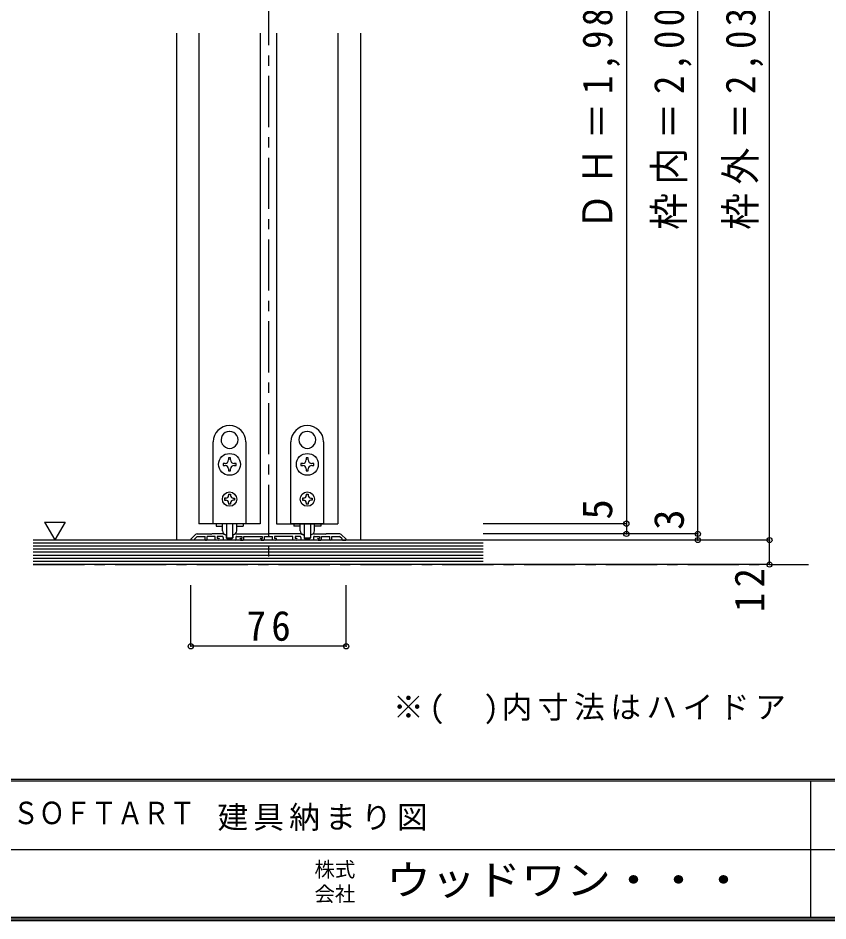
# Model space of a CAD drawing. Units: millimetres at full size, sheet at 1:5; details may follow other scales. Extents: x -973 to 977, y -718 to 696.
# Drawn here: x 87.6 to 483.5, y -700.8 to -259.2 of the extents above; entities that cross this region are included whole.
import ezdxf
from ezdxf.enums import TextEntityAlignment as Align

# ---------------------------------------------------------------- set-up
doc = ezdxf.new("R2010")
doc.units = ezdxf.units.MM
doc.header["$LTSCALE"] = 5
doc.header["$PDMODE"] = 32
doc.header["$PDSIZE"] = 2.5
doc.linetypes.add('CHAIN1', pattern=[8, 5, -1, 1, -1])
for name, color, linetype in [('0-1_通り芯', 4, 'CHAIN1'), ('0-3_仕上げ', 2, 'Continuous'), ('0-4_枠', 3, 'Continuous'), ('0-6_扉', 6, 'Continuous'), ('0-7_金物', 7, 'Continuous'), ('0-A_文字', 7, 'Continuous'), ('0-B_寸法', 7, 'Continuous'), ('F-0_補助線', 7, 'Continuous'), ('F-1_枠', 6, 'Continuous'), ('F-A_文字', 7, 'Continuous')]:
    doc.layers.add(name, color=color, linetype=linetype)
doc.styles.add('HGP明朝B', font='')
doc.styles.add('ＭＳ ゴシック', font='')
doc.styles.get('HGP明朝B').set_extended_font_data('HGP明朝B')
doc.styles.get('ＭＳ ゴシック').set_extended_font_data('MS Gothic')

msp = doc.modelspace()

# ---------------------------------------------------------------- linework, layer by layer
at = {"layer": '0-1_通り芯'}
msp.add_line((94.986, -526.5), (473.986, -526.5), dxfattribs=at)
at = {"layer": '0-3_仕上げ'}
for p, q in [((314.986, -514.5), (94.986, -514.5)), ((314.986, -526.5), (94.986, -526.5))]:
    msp.add_line(p, q, dxfattribs=at)
at = {"layer": '0-3_仕上げ', "color": 7}
for p, q in [((314.986, -516), (94.986, -516)), ((314.986, -517.5), (94.986, -517.5)), ((314.986, -519), (94.986, -519)), ((314.986, -520.5), (94.986, -520.5)), ((314.986, -522), (94.986, -522)), ((314.986, -523.5), (94.986, -523.5)), ((314.986, -525), (94.986, -525))]:
    msp.add_line(p, q, dxfattribs=at)
at = {"layer": '0-4_枠', "color": 4}
for p, q in [((164.986, -266.5), (164.986, -514.5)), ((254.986, -266.5), (254.986, -514.5))]:
    msp.add_line(p, q, dxfattribs=at)
at = {"layer": '0-6_扉'}
for p, q in [((175.986, -266.5), (175.986, -506.5)), ((205.986, -266.5), (205.986, -506.5)), ((213.986, -266.5), (213.986, -506.5)), ((243.986, -266.5), (243.986, -506.5)), ((205.986, -506.5), (175.986, -506.5)), ((213.986, -506.5), (243.986, -506.5))]:
    msp.add_line(p, q, dxfattribs=at)
at = {"layer": '0-7_金物', "color": 4, "linetype": 'CHAIN1'}
msp.add_line((209.986, 32.5), (209.986, -526.5), dxfattribs=at)
at = {"layer": '0-7_金物'}
for p, q in [((190.887, -461.351), (190.986, -461.45)), ((191.085, -461.351), (190.986, -461.45)), ((228.887, -461.351), (228.986, -461.45)), ((229.085, -461.351), (228.986, -461.45)), ((182.986, -506.5), (182.986, -466.5)), ((187.344, -467.489), (187.479, -467.525)), ((187.443, -467.66), (187.479, -467.525)), ((194.629, -467.489), (194.494, -467.525)), ((194.53, -467.66), (194.494, -467.525)), ((198.986, -466.5), (198.986, -506.5)), ((220.986, -506.5), (220.986, -466.5)), ((225.344, -467.489), (225.479, -467.525)), ((225.443, -467.66), (225.479, -467.525)), ((232.629, -467.489), (232.494, -467.525)), ((232.53, -467.66), (232.494, -467.525)), ((236.986, -466.5), (236.986, -506.5)), ((190.486, -474.35), (190.486, -475.3)), ((191.486, -474.35), (190.486, -474.35)), ((191.486, -475.3), (191.486, -474.35)), ((228.486, -474.35), (228.486, -475.3)), ((229.486, -474.35), (228.486, -474.35)), ((229.486, -475.3), (229.486, -474.35)), ((188.786, -477), (187.836, -477)), ((187.836, -477), (187.836, -478)), ((187.836, -478), (188.786, -478)), ((191.486, -480.65), (191.486, -479.7)), ((194.136, -477), (193.186, -477)), ((193.186, -478), (194.136, -478)), ((194.136, -478), (194.136, -477)), ((226.786, -477), (225.836, -477)), ((225.836, -477), (225.836, -478)), ((225.836, -478), (226.786, -478)), ((229.486, -480.65), (229.486, -479.7)), ((232.136, -477), (231.186, -477)), ((231.186, -478), (232.136, -478)), ((232.136, -478), (232.136, -477)), ((189.186, -494), (188.586, -494)), ((188.586, -494), (188.586, -495)), ((190.486, -492.1), (191.486, -492.1)), ((190.486, -492.1), (190.486, -492.7)), ((191.486, -492.1), (191.486, -492.7)), ((192.786, -494), (193.386, -494)), ((227.186, -494), (226.586, -494)), ((226.586, -494), (226.586, -495)), ((228.486, -492.1), (229.486, -492.1)), ((228.486, -492.1), (228.486, -492.7)), ((229.486, -492.1), (229.486, -492.7)), ((230.786, -494), (231.386, -494)), ((188.586, -495), (189.186, -495)), ((190.486, -496.3), (190.486, -496.9)), ((191.486, -496.9), (190.486, -496.9)), ((191.486, -496.3), (191.486, -496.9)), ((226.586, -495), (227.186, -495)), ((228.486, -496.3), (228.486, -496.9)), ((229.486, -496.9), (228.486, -496.9)), ((229.486, -496.3), (229.486, -496.9)), ((198.986, -506.5), (182.986, -506.5)), ((184.386, -506.5), (184.386, -507.7)), ((184.386, -507.7), (187.519, -507.7)), ((187.486, -509.921), (187.486, -506.5)), ((189.486, -506.5), (189.486, -513.121)), ((192.486, -506.5), (192.486, -513.121)), ((194.454, -507.7), (197.586, -507.7)), ((194.486, -509.921), (194.486, -506.5)), ((197.586, -506.5), (197.586, -507.7)), ((236.986, -506.5), (220.986, -506.5)), ((222.386, -506.5), (222.386, -507.7)), ((225.519, -507.7), (222.386, -507.7)), ((225.486, -509.921), (225.486, -506.5)), ((227.486, -506.5), (227.486, -513.121)), ((230.486, -506.5), (230.486, -513.121)), ((235.586, -507.7), (232.454, -507.7)), ((232.486, -509.921), (232.486, -506.5)), ((235.586, -506.5), (235.586, -507.7)), ((189.786, -513.421), (192.186, -513.421)), ((227.786, -513.421), (230.186, -513.421))]:
    msp.add_line(p, q, dxfattribs=at)
at = {"layer": '0-7_金物', "color": 3}
for p, q in [((174.411, -511.793), (172.045, -514.159)), ((175.118, -511.5), (181.686, -511.5)), ((181.686, -511.5), (181.986, -511.8)), ((181.986, -511.8), (182.286, -511.5)), ((187.758, -511.5), (182.286, -511.5)), ((187.911, -511.524), (189.04, -511.888)), ((194.061, -511.524), (192.933, -511.888)), ((194.215, -511.5), (209.686, -511.5)), ((225.911, -511.524), (227.04, -511.888)), ((232.061, -511.524), (230.933, -511.888)), ((232.215, -511.5), (237.686, -511.5)), ((245.562, -511.793), (247.928, -514.159)), ((173.786, -514.5), (172.186, -514.5)), ((178.986, -514.2), (178.986, -512.7)), ((179.286, -514.5), (179.686, -514.5)), ((179.986, -514.2), (179.986, -512.7)), ((183.986, -512.7), (179.986, -512.7)), ((183.986, -514.2), (183.986, -512.7)), ((185.586, -514.5), (184.286, -514.5)), ((184.986, -512.7), (184.986, -513.7)), ((187.386, -512.7), (184.986, -512.7)), ((185.586, -513.7), (184.986, -513.7)), ((187.886, -513.2), (187.886, -514.2)), ((193.786, -514.5), (188.186, -514.5)), ((189.386, -512.364), (189.386, -513.4)), ((189.686, -513.7), (192.286, -513.7)), ((192.586, -512.364), (192.586, -513.4)), ((194.086, -513.2), (194.086, -514.2)), ((196.386, -513.7), (196.986, -513.7)), ((196.386, -514.5), (197.686, -514.5)), ((206.386, -513.7), (206.986, -513.7)), ((206.386, -514.5), (207.686, -514.5)), ((211.986, -514.2), (211.986, -512.7)), ((213.586, -514.5), (212.286, -514.5)), ((212.986, -512.7), (212.986, -513.7)), ((221.986, -512.7), (212.986, -512.7)), ((213.586, -513.7), (212.986, -513.7)), ((221.986, -514.2), (221.986, -512.7)), ((223.586, -514.5), (222.286, -514.5)), ((222.986, -512.7), (222.986, -513.7)), ((225.386, -512.7), (222.986, -512.7)), ((223.586, -513.7), (222.986, -513.7)), ((225.886, -513.2), (225.886, -514.2)), ((231.786, -514.5), (226.186, -514.5)), ((227.386, -512.364), (227.386, -513.4)), ((227.686, -513.7), (230.286, -513.7)), ((230.586, -512.364), (230.586, -513.4)), ((232.086, -513.2), (232.086, -514.2)), ((234.386, -513.7), (234.986, -513.7)), ((234.386, -514.5), (235.686, -514.5)), ((239.986, -514.2), (239.986, -512.7)), ((240.686, -514.5), (240.286, -514.5)), ((245.986, -513.914), (244.772, -512.7)), ((245.986, -514.3), (245.986, -513.914)), ((246.186, -514.5), (247.786, -514.5))]:
    msp.add_line(p, q, dxfattribs=at)
at = {"layer": '0-7_金物'}
for points in [[(190.486, -479.7), (190.486, -480.65), (191.486, -480.65)], [(228.486, -479.7), (228.486, -480.65), (229.486, -480.65)], [(193.386, -494), (193.386, -495), (192.786, -495)], [(231.386, -494), (231.386, -495), (230.786, -495)]]:
    msp.add_lwpolyline(points, dxfattribs=at)
at = {"layer": '0-7_金物', "color": 3}
for points in [[(225.758, -511.5), (210.286, -511.5), (209.986, -511.8), (209.686, -511.5)], [(244.855, -511.5), (238.286, -511.5), (237.986, -511.8), (237.686, -511.5)], [(173.986, -514.3), (173.986, -513.914), (175.2, -512.7), (178.986, -512.7)], [(194.586, -512.7), (196.986, -512.7), (196.986, -513.7)], [(197.986, -514.2), (197.986, -512.7), (206.986, -512.7), (206.986, -513.7)], [(207.986, -514.2), (207.986, -512.7), (211.986, -512.7)], [(232.586, -512.7), (234.986, -512.7), (234.986, -513.7)], [(235.986, -514.2), (235.986, -512.7), (239.986, -512.7)], [(240.986, -514.2), (240.986, -512.7), (244.772, -512.7)]]:
    msp.add_lwpolyline(points, dxfattribs=at)
at = {"layer": '0-7_金物'}
for centre, radius in [((190.986, -477.5), 5.35), ((228.986, -477.5), 5.35), ((190.986, -494.5), 3.5), ((228.986, -494.5), 3.5)]:
    msp.add_circle(centre, radius, dxfattribs=at)
for centre, radius, start, end in [((190.986, -466.5), 8, 0, 180), ((228.986, -466.5), 8, 0, 180), ((190.986, -465.5), 4.15, 91.3645, 208.6355), ((190.986, -465.5), 4.15, 331.3645, 88.6355), ((228.986, -465.5), 4.15, 91.3645, 208.6355), ((228.986, -465.5), 4.15, 331.3645, 88.6355), ((190.986, -465.5), 4.15, 211.3645, 328.6355), ((228.986, -465.5), 4.15, 211.3645, 328.6355), ((188.786, -475.3), 1.7, 270, 0), ((193.186, -475.3), 1.7, 180, 270), ((226.786, -475.3), 1.7, 270, 0), ((231.186, -475.3), 1.7, 180, 270), ((188.786, -479.7), 1.7, 0, 90), ((193.186, -479.7), 1.7, 90, 180), ((226.786, -479.7), 1.7, 0, 90), ((231.186, -479.7), 1.7, 90, 180), ((189.186, -492.7), 1.3, 270, 0), ((192.786, -492.7), 1.3, 180, 270), ((227.186, -492.7), 1.3, 270, 0), ((230.786, -492.7), 1.3, 180, 270), ((189.186, -496.3), 1.3, 0, 90), ((192.786, -496.3), 1.3, 90, 180), ((227.186, -496.3), 1.3, 0, 90), ((230.786, -496.3), 1.3, 90, 180), ((189.486, -509.921), 2, 180, 264.78409), ((189.286, -512.112), 0.2, 0, 84.78409), ((192.686, -512.112), 0.2, 95.21591, 180), ((192.486, -509.921), 2, 275.21591, 0), ((227.486, -509.921), 2, 180, 264.78409), ((227.286, -512.112), 0.2, 0, 84.78409), ((230.686, -512.112), 0.2, 95.21591, 180), ((230.486, -509.921), 2, 275.21591, 0), ((189.786, -513.121), 0.3, 180, 270), ((192.186, -513.121), 0.3, 270, 0), ((227.786, -513.121), 0.3, 180, 270), ((230.186, -513.121), 0.3, 270, 0)]:
    msp.add_arc(centre, radius, start, end, dxfattribs=at)
at = {"layer": '0-7_金物', "color": 3}
for centre, radius, start, end in [((175.118, -512.5), 1, 90, 135), ((187.758, -512), 0.5, 72.1213, 90), ((188.886, -512.364), 0.5, 0, 72.1213), ((193.086, -512.364), 0.5, 107.8787, 180), ((194.215, -512), 0.5, 90, 107.8787), ((225.758, -512), 0.5, 72.1213, 90), ((226.886, -512.364), 0.5, 0, 72.1213), ((231.086, -512.364), 0.5, 107.8787, 180), ((232.215, -512), 0.5, 90, 107.8787), ((244.855, -512.5), 1, 45, 90), ((172.186, -514.3), 0.2, 135, 270), ((173.786, -514.3), 0.2, 270, 0), ((179.286, -514.2), 0.3, 180, 270), ((179.686, -514.2), 0.3, 270, 0), ((184.286, -514.2), 0.3, 180, 270), ((185.586, -514.1), 0.4, 0, 90), ((185.586, -514.1), 0.4, 270, 0), ((187.386, -513.2), 0.5, 0, 90), ((188.186, -514.2), 0.3, 180, 270), ((189.686, -513.4), 0.3, 180, 270), ((192.286, -513.4), 0.3, 270, 0), ((193.786, -514.2), 0.3, 270, 0), ((194.586, -513.2), 0.5, 90, 180), ((196.386, -514.1), 0.4, 90, 180), ((196.386, -514.1), 0.4, 180, 270), ((197.686, -514.2), 0.3, 270, 0), ((206.386, -514.1), 0.4, 90, 180), ((206.386, -514.1), 0.4, 180, 270), ((207.686, -514.2), 0.3, 270, 0), ((212.286, -514.2), 0.3, 180, 270), ((213.586, -514.1), 0.4, 0, 90), ((213.586, -514.1), 0.4, 270, 0), ((222.286, -514.2), 0.3, 180, 270), ((223.586, -514.1), 0.4, 0, 90), ((223.586, -514.1), 0.4, 270, 0), ((225.386, -513.2), 0.5, 0, 90), ((226.186, -514.2), 0.3, 180, 270), ((227.686, -513.4), 0.3, 180, 270), ((230.286, -513.4), 0.3, 270, 0), ((231.786, -514.2), 0.3, 270, 0), ((232.586, -513.2), 0.5, 90, 180), ((234.386, -514.1), 0.4, 90, 180), ((234.386, -514.1), 0.4, 180, 270), ((235.686, -514.2), 0.3, 270, 0), ((240.286, -514.2), 0.3, 180, 270), ((240.686, -514.2), 0.3, 270, 0), ((246.186, -514.3), 0.2, 180, 270), ((247.786, -514.3), 0.2, 270, 45)]:
    msp.add_arc(centre, radius, start, end, dxfattribs=at)
at = {"layer": '0-A_文字'}
msp.add_line((100.551, -505.686), (105.551, -514.347), dxfattribs=at)
msp.add_lwpolyline([(100.551, -505.686), (110.551, -505.686), (105.551, -514.347)], dxfattribs=at)
at = {"layer": '0-B_寸法', "color": 4}
for p, q in [((454.986, -514.5), (454.986, -25.5)), ((419.986, -511.5), (419.986, -55.5)), ((384.986, -69.5), (384.986, -506.5)), ((384.986, -506.5), (314.986, -506.5)), ((384.986, -506.5), (384.986, -511.5)), ((419.986, -511.5), (314.986, -511.5)), ((419.986, -514.5), (419.986, -511.5)), ((454.986, -514.5), (314.986, -514.5)), ((454.986, -526.5), (454.986, -514.5)), ((454.986, -526.5), (314.986, -526.5)), ((171.986, -566.5), (171.986, -536.5)), ((247.986, -566.5), (247.986, -536.5)), ((247.986, -566.5), (171.986, -566.5))]:
    msp.add_line(p, q, dxfattribs=at)
at = {"layer": '0-B_寸法'}
for p in [(384.986, -506.5), (384.986, -511.5), (419.986, -511.5), (419.986, -514.5), (454.986, -514.5), (454.986, -526.5), (171.986, -566.5), (247.986, -566.5)]:
    msp.add_point(p, dxfattribs=at)
at = {"layer": 'F-1_枠'}
for p, q in [((976.653, -631.667), (-973.347, -631.667)), ((976.653, -632.5), (-973.347, -632.5)), ((474.986, -632.5), (474.986, -699.167)), ((1.653, -665.833), (974.986, -665.834)), ((976.653, -699.167), (-973.347, -699.167)), ((976.653, -700), (-973.347, -700)), ((976.653, -700.833), (-973.347, -700.833))]:
    msp.add_line(p, q, dxfattribs=at)

# ---------------------------------------------------------------- texts
at = {"layer": '0-A_文字', "insert": (270.925, -604.63), "char_height": 11, "attachment_point": 7, "style": 'ＭＳ ゴシック'}
msp.add_mtext('\\T1.18;※(\u3000)内寸法はハイドア', dxfattribs=at)
at = {"layer": '0-B_寸法', "style": 'ＭＳ ゴシック'}
for s, p in [('5', (382.486, -504.5)), ('3', (417.486, -509.5))]:
    msp.add_text(s, height=14.66, rotation=90, dxfattribs=at).set_placement(p, align=Align.BOTTOM_LEFT)
at = {"layer": '0-B_寸法', "char_height": 14.66, "attachment_point": 7, "rotation": 90, "style": 'ＭＳ ゴシック'}
for s, insert in [('\\T1.23;\\W0.9;ＤＨ＝1,983\\~(2,183)', (382.024, -362.75)), ('\\T1.23;\\W0.9;枠内＝2,002\\~(2,202)', (417.024, -362.75)), ('\\T1.23;\\W0.9;枠外＝2,035\\~(2,235)', (452.024, -362.75)), ('\\T1.27;\\W0.95;12', (452.486, -549.75))]:
    msp.add_mtext(s, dxfattribs=dict(at, insert=insert))
at = {"layer": '0-B_寸法', "insert": (199.361, -564), "char_height": 14.66, "attachment_point": 7, "style": 'ＭＳ ゴシック'}
msp.add_mtext('\\T1.27;\\W0.95;76', dxfattribs=at)
at = {"layer": 'F-0_補助線', "style": 'HGP明朝B', "width": 0.85}
msp.add_text('ＳＯＦＴＡＲＴ', height=11, dxfattribs=at).set_placement((84.986, -656.798), align=Align.BOTTOM_LEFT)
at = {"layer": 'F-0_補助線', "insert": (185.035, -656.798), "char_height": 11, "attachment_point": 7, "style": 'ＭＳ ゴシック'}
msp.add_mtext('\\T1.17;建具納まり図', dxfattribs=at)
at = {"layer": 'F-A_文字', "style": 'ＭＳ ゴシック'}
for s, p in [('株式', (232.486, -681.5)), ('会社', (232.486, -693.5))]:
    msp.add_text(s, height=7.331, dxfattribs=at).set_placement(p, align=Align.BOTTOM_LEFT)
at = {"layer": 'F-A_文字', "style": 'ＭＳ ゴシック', "width": 1.1}
msp.add_text('ウッドワン・・・', height=14.66, dxfattribs=at).set_placement((267.486, -692.5), align=Align.BOTTOM_LEFT)

doc.saveas('drawing.dxf')
